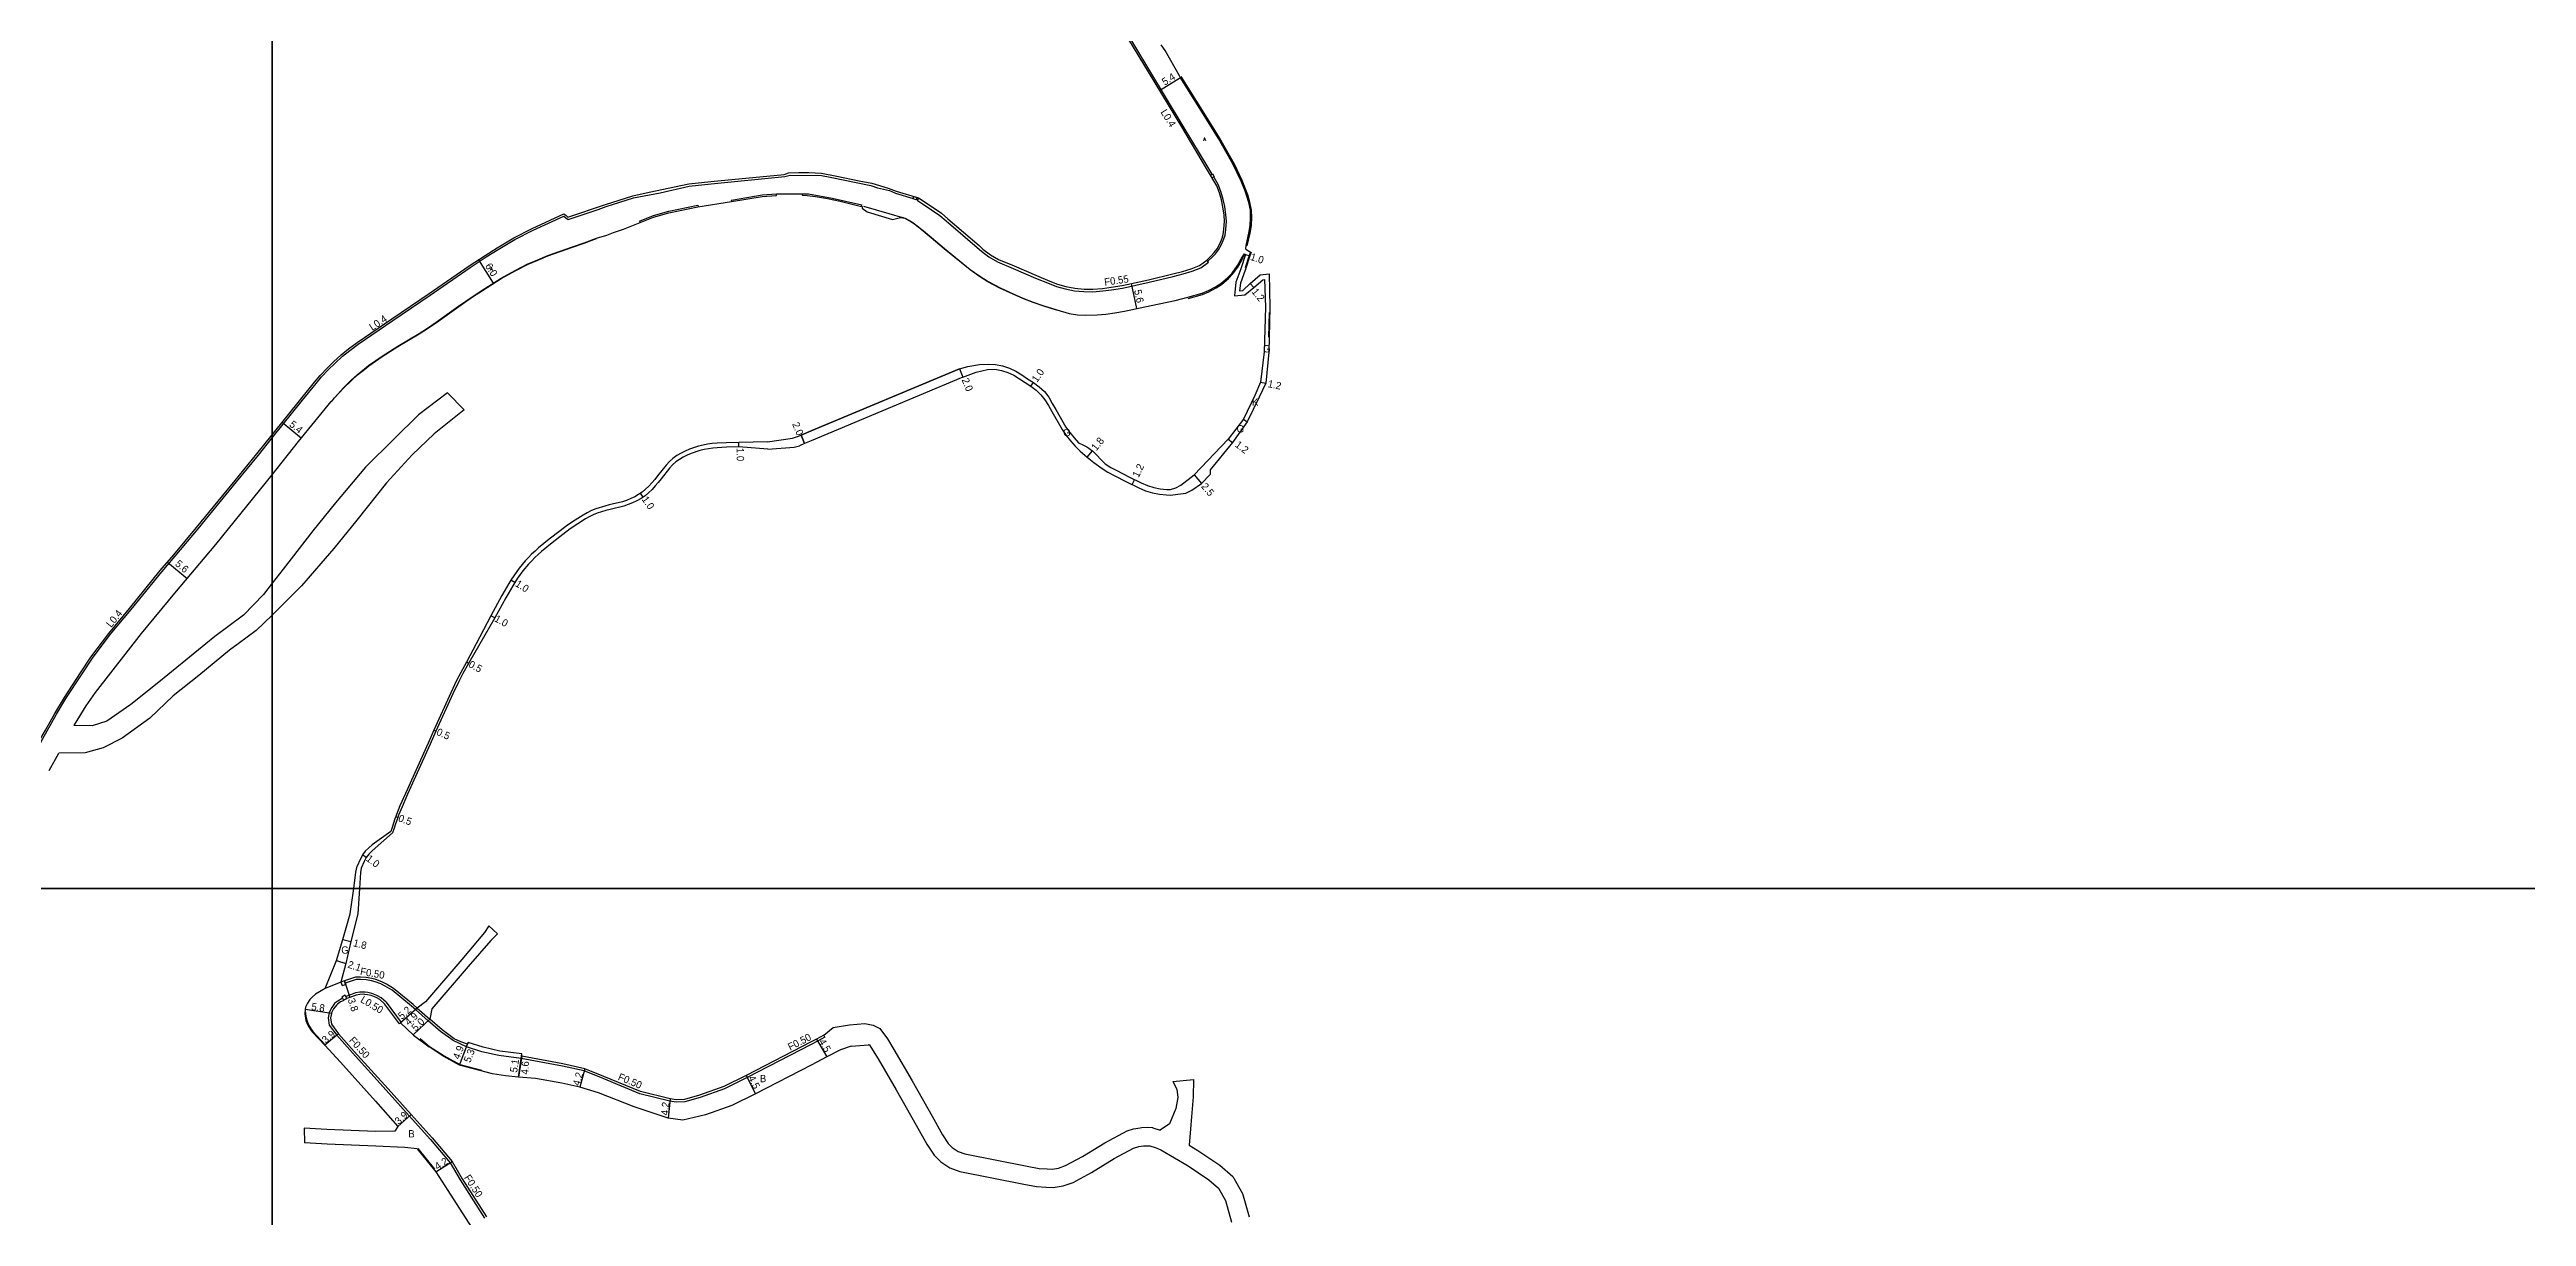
# Model space of a CAD drawing. Header units: metres. Extents: x -20000 to -16000, y -99000 to -96000.
# Drawn here: x -18449 to -17908, y -97272 to -97017 of the extents above; entities that cross this region are included whole.
import ezdxf

# ---------------------------------------------------------------- set-up
doc = ezdxf.new("R2010")
doc.units = ezdxf.units.M
doc.header["$LTSCALE"] = 2.5
for name, color, linetype in [('側溝・桝', 7, 'Continuous'), ('図郭', 7, 'Continuous'), ('幅員', 7, 'Continuous'), ('歩道・分離帯・安全施設', 7, 'Continuous'), ('舗装', 7, 'Continuous'), ('道路', 7, 'Continuous')]:
    doc.layers.add(name, color=color, linetype=linetype)
doc.styles.get("Standard").update_dxf_attribs({"font": ''})
doc.styles.add('YOKO_DECO', font='txt.shx', dxfattribs={"bigfont": 'extfont.shx'})
doc.styles.get('Standard').set_extended_font_data('@MS PGothic')

msp = doc.modelspace()

# ---------------------------------------------------------------- linework, layer by layer
at = {"layer": '側溝・桝'}
for points in [[(-18194.99, -97044.17), (-18195.84, -97042.73), (-18201.28, -97033.7), (-18208.55, -97021.67), (-18213.83, -97012.91), (-18220.03, -97002.6), (-18224.51, -96995.18), (-18224.85, -96995.39)], [(-18195.92, -97063.2), (-18194.88, -97062.22), (-18194.24, -97061.56), (-18193.59, -97060.69), (-18192.94, -97059.55), (-18192.43, -97058.29), (-18192.17, -97057.48), (-18192, -97056.3), (-18191.88, -97054.46), (-18191.97, -97053.07), (-18192.23, -97051.26), (-18192.58, -97049.7), (-18193, -97048.17), (-18193.57, -97046.59), (-18194.62, -97044.81)], [(-18265.37, -97047.79), (-18264.01, -97048.31), (-18260.17, -97049.48)], [(-18259.53, -97049.68), (-18259.22, -97049.77)], [(-18258.99, -97049.43), (-18259.31, -97049.9), (-18256.16, -97051.95), (-18254.38, -97053.18), (-18253, -97054.35), (-18246.2, -97060.22), (-18245.32, -97060.99), (-18243.66, -97062.26), (-18241.81, -97063.31), (-18238.4, -97064.74), (-18233.52, -97066.85), (-18230.56, -97068.08), (-18228.92, -97068.71), (-18227.05, -97069.23), (-18224.98, -97069.62), (-18222.94, -97069.81), (-18221.02, -97069.85), (-18218.84, -97069.67), (-18216.91, -97069.41), (-18214.53, -97069.05), (-18208.75, -97067.79), (-18203.45, -97066.5), (-18201.32, -97065.97), (-18199.37, -97065.38), (-18197.44, -97064.65), (-18195.78, -97063.38), (-18196.13, -97062.92)], [(-18400, -97101.74), (-18393.39, -97093.53), (-18390.39, -97089.84), (-18389.21, -97088.42), (-18387.69, -97086.79), (-18386.33, -97085.48), (-18384.65, -97083.93), (-18383.06, -97082.65), (-18381.22, -97081.25), (-18373.67, -97076.12), (-18365.52, -97070.58), (-18356.77, -97064.56), (-18353.3, -97062.26), (-18350.72, -97060.64), (-18347.06, -97058.43), (-18343.1, -97056.41), (-18336.4, -97053.34), (-18335.94, -97053.73)], [(-18452.98, -97172.59), (-18452.8, -97172.68), (-18450.05, -97167.47), (-18449.09, -97165.66), (-18447.03, -97162.03), (-18444.95, -97158.59), (-18441.46, -97153.2), (-18439.19, -97149.8), (-18435.3, -97144.64), (-18430.77, -97139.2), (-18424.06, -97130.94), (-18421.12, -97127.55), (-18416.14, -97121.53), (-18407.76, -97111.29), (-18402.99, -97105.46), (-18400, -97101.74)], [(-18375.16, -97224.85), (-18376.25, -97223.87), (-18377.13, -97223.35), (-18378.26, -97222.92), (-18379.13, -97222.72), (-18379.72, -97222.63), (-18379.95, -97222.61), (-18380.9, -97222.64), (-18381.82, -97222.81), (-18383.24, -97223.34), (-18383.9, -97223.57), (-18383.94, -97223.59)], [(-18375.16, -97224.85), (-18371.85, -97229.23)], [(-18371.85, -97229.23), (-18372.01, -97229.36)]]:
    msp.add_lwpolyline(points, dxfattribs=at)
at = {"layer": '側溝・桝', "flags": 128}
for points in [[(-18335.94, -97053.73), (-18335.42, -97054.05), (-18328.89, -97051.87), (-18327.14, -97051.28), (-18321.17, -97049.39), (-18315.36, -97048.25), (-18309.07, -97046.83), (-18304.23, -97046.28), (-18288.19, -97044.72), (-18287.05, -97044.43), (-18280.17, -97044.45), (-18278.26, -97044.88), (-18269.45, -97046.65), (-18267.96, -97047.21), (-18265.37, -97047.79)], [(-18319.84, -97054.43), (-18316.8, -97053.2), (-18313.5, -97052.26), (-18307.16, -97050.94)], [(-18307.16, -97050.94), (-18307.09, -97051.28)], [(-18299.86, -97049.84), (-18299.83, -97049.83), (-18293.11, -97048.7), (-18289.99, -97048.51)], [(-18299.86, -97049.84), (-18299.8, -97050.19)], [(-18284.39, -97048.45), (-18284.41, -97048.74)], [(-18284.39, -97048.45), (-18282.99, -97048.52), (-18277.84, -97049.42), (-18271.42, -97050.91)], [(-18271.42, -97050.91), (-18271.51, -97051.21)], [(-18319.84, -97054.43), (-18319.72, -97054.74)], [(-18384.64, -97223.98), (-18385.32, -97224.36), (-18386.05, -97224.86), (-18386.36, -97225.15), (-18387, -97225.99), (-18387.47, -97226.92), (-18387.56, -97227.14), (-18387.78, -97228.22), (-18387.56, -97229.83), (-18385.91, -97232.04), (-18382.47, -97235.9), (-18375.09, -97244.06), (-18370.08, -97249.64), (-18365.49, -97254.77), (-18361.15, -97259.9), (-18359, -97263.62), (-18353.68, -97271.94)], [(-18368.72, -97226.44), (-18369.59, -97225.68), (-18373.84, -97222.22), (-18375.31, -97221.32), (-18376.28, -97220.84), (-18377.51, -97220.37), (-18378.33, -97220.16), (-18379.52, -97219.95), (-18380.71, -97219.85), (-18381.7, -97219.89), (-18384.08, -97220.67)], [(-18368.72, -97226.44), (-18365.99, -97228.87)], [(-18368.34, -97226.1), (-18365.63, -97228.52)], [(-18282.43, -97234.05), (-18296.39, -97241.24), (-18301.32, -97243.7), (-18306.67, -97245.62), (-18310, -97246.54), (-18311.88, -97246.61), (-18313.26, -97246.42), (-18319.82, -97244.8), (-18327.82, -97241.48), (-18331.93, -97239.82), (-18336.67, -97238.76), (-18345.65, -97237.11), (-18350.53, -97236.49), (-18354.24, -97235.67), (-18357.57, -97234.58), (-18360.53, -97233.22), (-18363.26, -97231.26), (-18365.99, -97228.87)], [(-18279.43, -97232.45), (-18281.05, -97233.34), (-18282.43, -97234.05)], [(-18279.43, -97232.45), (-18279.67, -97232.02)]]:
    msp.add_lwpolyline(points, dxfattribs=at)
at = {"layer": '側溝・桝'}
for points in [[(-18195.34, -97044.38), (-18194.91, -97044.12), (-18194.54, -97044.75), (-18194.97, -97045.01)], [(-18260.04, -97049.08), (-18259.41, -97049.28), (-18259.56, -97049.77), (-18260.2, -97049.58)]]:
    msp.add_lwpolyline(points, close=True, dxfattribs=at)
at = {"layer": '側溝・桝', "flags": 128}
for points in [[(-18384.75, -97221.21), (-18383.99, -97220.96), (-18384.08, -97220.67), (-18384.24, -97220.2), (-18385, -97220.45)], [(-18384.4, -97224.42), (-18383.7, -97224.03), (-18383.94, -97223.59), (-18384.09, -97223.33), (-18384.79, -97223.72), (-18384.64, -97223.98)]]:
    msp.add_lwpolyline(points, close=True, dxfattribs=at)
at = {"layer": '図郭'}
for points in [[(-19200, -97200), (-18400, -97200), (-18400, -96600), (-19200, -96600)], [(-18400, -97200), (-17600, -97200), (-17600, -96600), (-18400, -96600)], [(-19200, -97800), (-18400, -97800), (-18400, -97200), (-19200, -97200)], [(-18400, -97800), (-17600, -97800), (-17600, -97200), (-18400, -97200)]]:
    msp.add_lwpolyline(points, close=True, dxfattribs=at)
at = {"layer": '幅員'}
for points in [[(-18206.46, -97025.91), (-18201.91, -97023.07)], [(-18355.01, -97062.9), (-18351.8, -97067.97)], [(-18212.63, -97068.05), (-18211.48, -97073.51)], [(-18397.8, -97098.33), (-18393.59, -97101.76)], [(-18422.79, -97128.83), (-18418.55, -97132.43)], [(-18372.23, -97229.56), (-18368.34, -97226.1)], [(-18369.17, -97231.9), (-18365.63, -97228.52)], [(-18359.1, -97238.6), (-18357.21, -97233.65)], [(-18359.1, -97238.6), (-18357.35, -97234.02)], [(-18346.27, -97241.16), (-18345.5, -97236.12)]]:
    msp.add_lwpolyline(points, dxfattribs=at)
at = {"layer": '幅員', "flags": 128}
for points in [[(-18187.7, -97061.69), (-18186.75, -97062)], [(-18186.66, -97068.01), (-18185.9, -97068.94)], [(-18250.11, -97086.64), (-18249.34, -97088.49)], [(-18234.53, -97090.46), (-18233.96, -97089.64)], [(-18184.46, -97089.58), (-18183.29, -97089.82)], [(-18298.19, -97103.71), (-18298.21, -97102.71)], [(-18284.65, -97101.12), (-18283.88, -97102.96)], [(-18222.22, -97105.95), (-18221.09, -97104.55)], [(-18191.5, -97101.98), (-18190.55, -97102.71)], [(-18212.41, -97111.93), (-18211.89, -97110.85)], [(-18198.91, -97109.75), (-18197.29, -97111.65)], [(-18319.07, -97114.63), (-18319.64, -97113.8)], [(-18347.07, -97133.31), (-18347.92, -97132.77)], [(-18351.45, -97140.99), (-18352.33, -97140.51)], [(-18357.16, -97150.91), (-18357.6, -97150.67)], [(-18364.26, -97165.7), (-18364.72, -97165.49)], [(-18373.05, -97184.35), (-18372.58, -97184.52)], [(-18379.48, -97193.29), (-18380.27, -97192.69)], [(-18384.59, -97211.18), (-18382.84, -97211.61)], [(-18385.92, -97215.76), (-18383.92, -97216.4)], [(-18384.24, -97220.2), (-18383.05, -97223.81)], [(-18387.08, -97227.28), (-18392.82, -97226.44)], [(-18368.34, -97226.1), (-18372.01, -97229.36)], [(-18365.63, -97228.52), (-18369.17, -97231.9)], [(-18385.53, -97231.72), (-18388.52, -97234.22)], [(-18281.29, -97232.9), (-18279.01, -97236.78)], [(-18345.57, -97236.61), (-18346.27, -97241.16)], [(-18331.78, -97239.34), (-18332.92, -97243.38)], [(-18296.61, -97240.79), (-18294.61, -97244.82)], [(-18313.16, -97245.92), (-18313.59, -97250.1)], [(-18372.56, -97251.96), (-18369.7, -97249.31)], [(-18364.28, -97261.86), (-18360.74, -97259.61)]]:
    msp.add_lwpolyline(points, dxfattribs=at)
at = {"layer": '歩道・分離帯・安全施設'}
for points in [[(-18187.31, -97059.8), (-18186.71, -97057.1), (-18186.41, -97055.4), (-18186.34, -97053.66), (-18186.4, -97052.02), (-18186.73, -97050.28), (-18187.23, -97048.71), (-18187.62, -97047.61), (-18188.41, -97045.59), (-18190.14, -97041.99), (-18191.49, -97039.6), (-18193.37, -97036.28), (-18195.26, -97033.21), (-18201.71, -97022.91)], [(-18271.01, -97051.21), (-18265.5, -97052.78), (-18262.5, -97053.63)], [(-18228.92, -97073.88), (-18231.92, -97072.93), (-18234.05, -97072.2), (-18236.29, -97071.33), (-18238.39, -97070.38), (-18241.26, -97069.08), (-18243.91, -97067.65), (-18245.94, -97066.38), (-18247.78, -97065.07), (-18253.42, -97060.5), (-18256.26, -97058.1), (-18258.45, -97056.29), (-18259.04, -97055.79), (-18259.63, -97055.31), (-18260.55, -97054.65), (-18261.96, -97053.88), (-18262.5, -97053.63)], [(-18387.07, -97093.87), (-18386.36, -97093.02), (-18384.33, -97090.8), (-18382.6, -97089.13), (-18381.39, -97088), (-18379.8, -97086.7), (-18378.93, -97086.02), (-18375.96, -97083.99), (-18372.55, -97081.81), (-18367.92, -97079.03), (-18366.1, -97077.88), (-18364.15, -97076.54), (-18362.32, -97075.22), (-18359.29, -97073.03), (-18356.32, -97070.99), (-18354.15, -97069.55), (-18350.01, -97066.93), (-18346.98, -97065.27), (-18344.17, -97063.83), (-18342.05, -97062.93), (-18339.83, -97062.02), (-18334.45, -97060.14), (-18331.91, -97059.23), (-18329.25, -97058.2)], [(-18200.24, -97071.31), (-18197.1, -97070.41), (-18195.7, -97069.83), (-18194.11, -97068.98), (-18192.93, -97068.24), (-18191.44, -97066.98), (-18190.45, -97065.94), (-18189.24, -97064.23), (-18188.45, -97062.78), (-18187.9, -97061.56)], [(-18367.71, -97232.77), (-18365.66, -97234.47)], [(-18365.66, -97234.47), (-18362.49, -97236.53)], [(-18362.49, -97236.53), (-18359.05, -97238.46), (-18354.31, -97239.63)]]:
    msp.add_lwpolyline(points, dxfattribs=at)
at = {"layer": '歩道・分離帯・安全施設', "flags": 128}
for points in [[(-18186.68, -97061.32), (-18186.89, -97061.95), (-18187.79, -97064.63)], [(-18182.56, -97074.37), (-18182.7, -97079.74)], [(-18392.7, -97227.08), (-18392.72, -97227.36), (-18392.6, -97228.27), (-18392.46, -97228.77), (-18392.06, -97229.76), (-18391.5, -97230.69), (-18391.12, -97231.22), (-18388.4, -97234.13)], [(-18368.23, -97256.72), (-18364.57, -97261.27)]]:
    msp.add_lwpolyline(points, dxfattribs=at)
at = {"layer": '舗装', "flags": 128}
for points in [[(-18184.46, -97089.58), (-18183.29, -97089.82)], [(-18188.17, -97097.64), (-18187.33, -97098.19)], [(-18385, -97220.45), (-18388.45, -97221.82)]]:
    msp.add_lwpolyline(points, dxfattribs=at)
at = {"layer": '道路'}
for points in [[(-18265.61, -97047.25), (-18263.87, -97047.91), (-18259.06, -97049.38), (-18255.84, -97051.48), (-18254.03, -97052.73), (-18252.62, -97053.92), (-18245.82, -97059.79), (-18244.96, -97060.55), (-18243.34, -97061.78), (-18241.56, -97062.8), (-18238.18, -97064.22), (-18233.29, -97066.33), (-18230.35, -97067.55), (-18228.74, -97068.17), (-18226.92, -97068.68), (-18224.9, -97069.05), (-18222.91, -97069.25), (-18221.04, -97069.28), (-18218.9, -97069.1), (-18216.99, -97068.85), (-18214.63, -97068.49), (-18208.88, -97067.23), (-18203.59, -97065.95), (-18201.47, -97065.42), (-18199.55, -97064.84), (-18197.72, -97064.15), (-18196.13, -97062.92), (-18195.16, -97061.93), (-18194.54, -97061.3), (-18193.92, -97060.47), (-18193.3, -97059.38), (-18192.8, -97058.15), (-18192.56, -97057.39), (-18192.4, -97056.26), (-18192.28, -97054.46), (-18192.37, -97053.11), (-18192.62, -97051.34), (-18192.97, -97049.8), (-18193.39, -97048.3), (-18193.94, -97046.76), (-18196.19, -97042.93), (-18201.62, -97033.9), (-18208.89, -97021.88), (-18214.18, -97013.12)], [(-18187.64, -97060.55), (-18187.56, -97059.75), (-18186.96, -97057.05), (-18186.67, -97055.37), (-18186.59, -97053.66), (-18186.65, -97052.05), (-18186.97, -97050.34), (-18187.47, -97048.79), (-18187.86, -97047.7), (-18188.64, -97045.69), (-18190.37, -97042.11), (-18191.71, -97039.73), (-18193.59, -97036.41), (-18195.48, -97033.35), (-18201.93, -97023.05), (-18202.1, -97022.77), (-18205.23, -97017.19), (-18206.07, -97015.97)], [(-18400, -97101.07), (-18393.72, -97093.26), (-18390.72, -97089.57), (-18389.52, -97088.14), (-18387.99, -97086.5), (-18386.62, -97085.17), (-18384.92, -97083.61), (-18383.31, -97082.32), (-18381.47, -97080.91), (-18373.91, -97075.78), (-18365.76, -97070.23), (-18357, -97064.21), (-18353.52, -97061.91), (-18350.94, -97060.28), (-18347.26, -97058.06), (-18343.28, -97056.04), (-18336.34, -97052.84), (-18335.86, -97053.24)], [(-18261.93, -97053.81), (-18260.51, -97054.58), (-18259.58, -97055.25), (-18258.99, -97055.73), (-18258.4, -97056.22), (-18256.2, -97058.04), (-18253.37, -97060.43), (-18247.73, -97065), (-18245.89, -97066.31), (-18243.86, -97067.58), (-18241.22, -97069), (-18238.35, -97070.31), (-18236.26, -97071.25), (-18234.02, -97072.12), (-18231.9, -97072.85), (-18228.89, -97073.8), (-18226.16, -97074.56), (-18224.38, -97074.85), (-18222.57, -97074.98), (-18220.07, -97074.88), (-18218.14, -97074.74), (-18216.21, -97074.47), (-18214.11, -97074.06), (-18208.27, -97072.83), (-18203.05, -97071.73), (-18200.31, -97071.06), (-18197.18, -97070.17), (-18195.81, -97069.6), (-18194.24, -97068.76), (-18193.08, -97068.03), (-18191.61, -97066.8), (-18190.65, -97065.78), (-18189.45, -97064.1), (-18188.68, -97062.66), (-18187.94, -97061.54)], [(-18400, -97109.75), (-18394.23, -97102.54), (-18387.13, -97093.82), (-18386.42, -97092.97), (-18384.39, -97090.74), (-18382.65, -97089.08), (-18381.44, -97087.94), (-18379.85, -97086.64), (-18378.98, -97085.96), (-18376, -97083.93), (-18372.59, -97081.74), (-18367.96, -97078.97), (-18366.14, -97077.82), (-18364.19, -97076.48), (-18362.37, -97075.16), (-18359.34, -97072.97), (-18356.36, -97070.93), (-18354.19, -97069.48), (-18350.05, -97066.87), (-18347.02, -97065.2), (-18344.21, -97063.76), (-18342.08, -97062.86), (-18339.86, -97061.95), (-18334.48, -97060.06), (-18331.94, -97059.16), (-18329.28, -97058.12)], [(-18452.98, -97172.59), (-18453.17, -97172.49), (-18450.42, -97167.27), (-18449.45, -97165.46), (-18447.39, -97161.82), (-18445.31, -97158.37), (-18441.81, -97152.97), (-18439.53, -97149.55), (-18435.62, -97144.38), (-18431.09, -97138.93), (-18424.38, -97130.67), (-18421.44, -97127.27), (-18416.47, -97121.26), (-18408.09, -97111.03), (-18403.32, -97105.19), (-18400, -97101.07)], [(-18443.15, -97164.44), (-18443.08, -97164.31), (-18440.56, -97160.15), (-18438.54, -97157.24), (-18428.5, -97144.43), (-18421.23, -97135.57), (-18412.24, -97125.02), (-18400, -97109.75)], [(-18448.65, -97174.32), (-18446.54, -97170.5)], [(-18375.52, -97225.2), (-18376.54, -97224.28), (-18377.34, -97223.8), (-18378.41, -97223.4), (-18379.22, -97223.21), (-18379.78, -97223.13), (-18379.98, -97223.11), (-18380.87, -97223.14), (-18381.7, -97223.3), (-18383.05, -97223.81), (-18383.7, -97224.03), (-18384.4, -97224.42), (-18384.53, -97224.5), (-18385.06, -97224.79), (-18385.73, -97225.25), (-18385.99, -97225.49), (-18386.58, -97226.26), (-18387.02, -97227.13), (-18387.08, -97227.28), (-18387.27, -97228.24), (-18387.08, -97229.63), (-18385.53, -97231.72), (-18382.1, -97235.57), (-18374.72, -97243.73), (-18369.7, -97249.31), (-18365.11, -97254.44), (-18360.74, -97259.61), (-18358.58, -97263.36), (-18353.27, -97271.66)], [(-18372.23, -97229.56), (-18375.52, -97225.2)], [(-18372.01, -97229.36), (-18372.23, -97229.56)], [(-18372.01, -97229.36), (-18369.15, -97232.06), (-18365.75, -97234.59)], [(-18358.82, -97233.46), (-18360.26, -97232.8), (-18362.94, -97230.88), (-18365.63, -97228.52)], [(-18362.57, -97236.66), (-18365.75, -97234.59)], [(-18345.57, -97236.61), (-18345.5, -97236.12), (-18350.33, -97235.49), (-18353.98, -97234.62), (-18357.21, -97233.65), (-18357.35, -97234.02), (-18358.82, -97233.46)], [(-18282.43, -97233.49), (-18296.61, -97240.79), (-18301.51, -97243.24), (-18306.82, -97245.14), (-18310.08, -97246.04), (-18311.86, -97246.11), (-18313.16, -97245.92), (-18319.66, -97244.33), (-18327.63, -97241.02), (-18331.78, -97239.34), (-18336.57, -97238.27), (-18345.57, -97236.61)], [(-18351.9, -97240.44), (-18359.1, -97238.6), (-18362.57, -97236.66)], [(-18282.43, -97238.54), (-18294.61, -97244.82), (-18299.75, -97247.38), (-18305.46, -97249.43), (-18310.42, -97250.6), (-18313.59, -97250.1), (-18321.01, -97247.63), (-18328.83, -97244.62), (-18332.92, -97243.38), (-18336.84, -97242.49), (-18342.58, -97241.45), (-18346.27, -97241.16), (-18349.07, -97240.89), (-18351.9, -97240.44)]]:
    msp.add_lwpolyline(points, dxfattribs=at)
at = {"layer": '道路', "flags": 128}
for points in [[(-18335.49, -97053.55), (-18335.49, -97053.55), (-18327.29, -97050.81), (-18321.3, -97048.91), (-18317.79, -97048.14), (-18309.14, -97046.33), (-18304.29, -97045.78), (-18288.31, -97044.23), (-18287.35, -97043.87), (-18285.13, -97043.83), (-18282.94, -97043.83), (-18280.17, -97043.95), (-18276.85, -97044.65), (-18271.99, -97045.63), (-18269.23, -97046.19), (-18265.61, -97047.25)], [(-18329.28, -97058.12), (-18329.28, -97058.12), (-18327.01, -97057.47), (-18325.54, -97056.93), (-18323.37, -97056.18), (-18322.28, -97055.75), (-18320.12, -97054.9), (-18316.8, -97053.56), (-18313.5, -97052.62), (-18307.16, -97051.3), (-18299.83, -97050.19), (-18293.11, -97049.06), (-18289.99, -97048.87), (-18289.99, -97048.51), (-18284.39, -97048.45), (-18284.41, -97048.74), (-18283.29, -97048.82), (-18281.46, -97049.06), (-18278.86, -97049.5), (-18276.11, -97050.11), (-18271.72, -97051.15), (-18271.32, -97051.27), (-18271.28, -97051.61), (-18270.23, -97052.43), (-18264.68, -97054.07), (-18262.95, -97053.68), (-18261.93, -97053.81)], [(-18335.86, -97053.24), (-18335.49, -97053.55)], [(-18187.94, -97061.54), (-18187.7, -97061.69), (-18188.75, -97064.83), (-18189.79, -97067.73), (-18190.14, -97070.7), (-18187.86, -97070.53), (-18185.9, -97068.94), (-18183.96, -97067.22), (-18183.53, -97067.14), (-18183.38, -97073.21), (-18183.63, -97082.98), (-18184.46, -97089.58), (-18185.67, -97092.45), (-18188.17, -97097.64), (-18191.5, -97101.98), (-18198.91, -97109.75)], [(-18187.64, -97060.55), (-18186.5, -97061.25), (-18186.75, -97062), (-18187.81, -97065.16), (-18188.81, -97067.96), (-18189, -97069.61), (-18188.27, -97069.56), (-18186.66, -97068.01), (-18184.48, -97066.19), (-18182.56, -97065.93), (-18182.38, -97073.21), (-18182.64, -97083.06), (-18183.29, -97089.82), (-18184.74, -97092.84), (-18187.33, -97098.19), (-18190.55, -97102.71), (-18195.4, -97108.69), (-18195.44, -97109.7), (-18197.29, -97111.65)], [(-18250.11, -97086.64), (-18282.43, -97100.19)], [(-18250.11, -97086.64), (-18282.43, -97100.19)], [(-18282.43, -97100.19), (-18250.11, -97086.64), (-18249.34, -97088.49), (-18282.43, -97102.36)], [(-18249.34, -97088.49), (-18282.43, -97102.36)], [(-18249.34, -97088.49), (-18282.43, -97102.36)], [(-18250.11, -97086.64), (-18248.24, -97086.14), (-18245.75, -97085.69), (-18243.79, -97085.63), (-18242.22, -97085.75), (-18240.69, -97086.04), (-18239.2, -97086.51), (-18237.78, -97087.17), (-18236.49, -97087.99), (-18235.23, -97088.81), (-18233.96, -97089.64), (-18232.72, -97090.56), (-18231.57, -97091.62), (-18230.61, -97092.87), (-18229.84, -97094.19), (-18229.11, -97095.51), (-18226.86, -97099.38), (-18226.04, -97100.58), (-18225.1, -97101.71), (-18224.12, -97102.81), (-18223.21, -97103.23), (-18222.32, -97103.68), (-18221.89, -97103.94), (-18221.48, -97104.23), (-18221.09, -97104.55), (-18218.33, -97107.38), (-18217.09, -97108.16), (-18215.79, -97108.87), (-18213.14, -97110.24), (-18210.45, -97111.54), (-18209.11, -97112.11), (-18207.73, -97112.55), (-18206.3, -97112.82), (-18204.85, -97112.97), (-18204.04, -97113.01), (-18202.93, -97112.65), (-18201.79, -97112.04), (-18198.91, -97109.75)], [(-18249.34, -97088.49), (-18246.42, -97087.42), (-18243.99, -97086.81), (-18242.35, -97086.74), (-18240.94, -97087.01), (-18239.56, -97087.44), (-18238.27, -97088.05), (-18237.03, -97088.84), (-18235.78, -97089.65), (-18234.53, -97090.46), (-18233.36, -97091.33), (-18232.32, -97092.3), (-18231.45, -97093.43), (-18230.71, -97094.69), (-18229.98, -97096), (-18227.71, -97099.91), (-18226.84, -97101.18), (-18225.86, -97102.36), (-18224.85, -97103.5), (-18223.76, -97104.59), (-18222.22, -97105.95), (-18220.78, -97107.09), (-18219, -97108.37), (-18217.7, -97109.19), (-18216.36, -97109.93), (-18213.67, -97111.32), (-18210.95, -97112.63), (-18209.52, -97113.24), (-18208.02, -97113.71), (-18206.48, -97114.01), (-18204.94, -97114.17), (-18204.1, -97114.21), (-18202.48, -97114.01), (-18200.74, -97113.78), (-18199.38, -97113.16), (-18197.29, -97111.65)], [(-18361.74, -97091.87), (-18368.06, -97096.72), (-18373.46, -97101.98), (-18379.64, -97108.09), (-18386.17, -97115.91), (-18391.13, -97121.97), (-18397.57, -97130.34), (-18400, -97133.43)], [(-18361.74, -97091.87), (-18358.11, -97095.58)], [(-18358.11, -97095.58), (-18364.65, -97100.87), (-18369.44, -97105.43), (-18375.03, -97111.5), (-18381.5, -97119.68), (-18386.54, -97125.83), (-18393.56, -97133.99), (-18398.78, -97139.17), (-18400, -97140.37)], [(-18282.43, -97100.19), (-18284.65, -97101.12)], [(-18282.43, -97100.19), (-18284.65, -97101.12)], [(-18282.43, -97102.36), (-18283.88, -97102.96), (-18284.65, -97101.12), (-18282.43, -97100.19)], [(-18291.95, -97102.58), (-18298.21, -97102.71), (-18300.95, -97102.77), (-18302.97, -97102.86), (-18303.99, -97102.95), (-18305.01, -97103.09), (-18306.01, -97103.3), (-18307.01, -97103.56), (-18308.94, -97104.2), (-18309.89, -97104.6), (-18310.82, -97105.06), (-18311.72, -97105.58), (-18312.57, -97106.19), (-18313.36, -97106.88), (-18314.07, -97107.65), (-18315.92, -97110.04), (-18316.54, -97110.81), (-18317.18, -97111.55), (-18317.85, -97112.26), (-18318.55, -97112.94), (-18319.28, -97113.55), (-18319.64, -97113.8), (-18320.06, -97114.09), (-18320.9, -97114.55), (-18321.78, -97114.97), (-18322.68, -97115.35), (-18323.59, -97115.66), (-18326.48, -97116.35), (-18327.47, -97116.6), (-18329.41, -97117.21), (-18330.37, -97117.6), (-18331.29, -97118.05), (-18332.19, -97118.55), (-18333.9, -97119.64), (-18335.56, -97120.78), (-18337.19, -97121.97), (-18339.57, -97123.82), (-18341.89, -97125.74), (-18342.65, -97126.41), (-18343.4, -97127.11), (-18344.11, -97127.83), (-18344.81, -97128.58), (-18346.1, -97130.14), (-18347.29, -97131.79), (-18347.92, -97132.77), (-18348.38, -97133.5), (-18349.91, -97136.1), (-18352.33, -97140.51)], [(-18291.92, -97104.22), (-18298.19, -97103.71), (-18300.92, -97103.76), (-18302.9, -97103.86), (-18303.88, -97103.94), (-18304.84, -97104.08), (-18305.79, -97104.27), (-18306.73, -97104.51), (-18308.59, -97105.14), (-18309.48, -97105.51), (-18310.35, -97105.94), (-18311.18, -97106.42), (-18311.95, -97106.97), (-18312.66, -97107.6), (-18313.31, -97108.3), (-18315.14, -97110.65), (-18315.77, -97111.45), (-18316.44, -97112.22), (-18317.14, -97112.96), (-18317.88, -97113.68), (-18318.67, -97114.35), (-18319.07, -97114.63), (-18319.54, -97114.95), (-18320.45, -97115.44), (-18321.37, -97115.88), (-18322.32, -97116.28), (-18323.31, -97116.62), (-18326.24, -97117.32), (-18327.2, -97117.56), (-18329.07, -97118.15), (-18329.96, -97118.52), (-18330.83, -97118.94), (-18331.68, -97119.41), (-18333.35, -97120.47), (-18334.98, -97121.6), (-18336.59, -97122.77), (-18338.95, -97124.6), (-18341.24, -97126.5), (-18341.98, -97127.15), (-18342.7, -97127.83), (-18343.39, -97128.52), (-18344.05, -97129.24), (-18345.31, -97130.76), (-18346.46, -97132.35), (-18347.07, -97133.31), (-18347.53, -97134.02), (-18349.04, -97136.59), (-18351.45, -97140.99)], [(-18291.95, -97102.58), (-18286.48, -97101.76), (-18285.62, -97101.53)], [(-18291.92, -97104.22), (-18286.14, -97103.74), (-18284.98, -97103.43)], [(-18285.62, -97101.53), (-18284.65, -97101.12)], [(-18283.88, -97102.96), (-18284.98, -97103.43)], [(-18282.43, -97102.36), (-18283.88, -97102.96)], [(-18282.43, -97102.36), (-18283.88, -97102.96)], [(-18400, -97133.43), (-18401.9, -97135.86), (-18406.26, -97140.4), (-18412.51, -97145.02), (-18414.46, -97146.63)], [(-18400, -97140.37), (-18403.44, -97143.75), (-18407.37, -97146.63)], [(-18352.33, -97140.51), (-18355.53, -97146.63)], [(-18351.45, -97140.99), (-18354.67, -97146.63)], [(-18407.37, -97146.63), (-18409.26, -97148.01), (-18416, -97153.57), (-18421.55, -97157.98), (-18426.63, -97162.89), (-18432.73, -97167.22), (-18436.84, -97169.32), (-18440.79, -97170.46), (-18446.54, -97170.5)], [(-18414.46, -97146.63), (-18418.78, -97150.2), (-18424.69, -97155.05), (-18430.78, -97159.9), (-18436.03, -97163.51), (-18439.21, -97164.52), (-18443.15, -97164.44)], [(-18355.53, -97146.63), (-18357.6, -97150.67), (-18358.82, -97152.89), (-18359.76, -97154.66), (-18361.05, -97157.38), (-18364.72, -97165.49), (-18365.99, -97168.32), (-18370.9, -97179.27), (-18372.11, -97182.02), (-18372.88, -97183.87), (-18373.05, -97184.35), (-18373.22, -97184.82), (-18373.53, -97185.78), (-18373.82, -97186.73), (-18374.14, -97187.59)], [(-18354.67, -97146.63), (-18357.16, -97150.91), (-18358.38, -97153.13), (-18359.31, -97154.89), (-18360.6, -97157.59), (-18364.26, -97165.7), (-18365.54, -97168.52), (-18370.44, -97179.47), (-18371.65, -97182.21), (-18372.42, -97184.05), (-18372.58, -97184.52), (-18372.75, -97184.98), (-18373.06, -97185.93), (-18373.35, -97186.89), (-18373.72, -97187.9)], [(-18374.14, -97187.59), (-18378.17, -97190.47), (-18378.93, -97191.16), (-18379.67, -97191.9), (-18380.27, -97192.69), (-18380.32, -97192.75), (-18380.82, -97193.68), (-18381.48, -97195.16)], [(-18373.72, -97187.9), (-18377.51, -97191.22), (-18378.24, -97191.89), (-18378.92, -97192.56), (-18379.48, -97193.29), (-18379.93, -97194.12), (-18380.56, -97195.56)], [(-18382.2, -97200), (-18381.72, -97196.44), (-18381.48, -97195.16)], [(-18380.56, -97195.56), (-18380.72, -97196.55), (-18380.93, -97200)], [(-18388.45, -97221.82), (-18385.92, -97215.76), (-18384.59, -97211.18), (-18382.95, -97205.57), (-18382.2, -97200)], [(-18380.93, -97200), (-18381.27, -97205.53), (-18382.84, -97211.61), (-18383.92, -97216.4), (-18385, -97220.45)], [(-18352.73, -97208.2), (-18353.66, -97209.66), (-18358.59, -97215.5), (-18366.53, -97224.74), (-18368.34, -97226.1)], [(-18352.73, -97208.2), (-18350.84, -97209.94)], [(-18350.84, -97209.94), (-18352.27, -97211.36), (-18357.23, -97217.04), (-18365.17, -97226.28), (-18365.63, -97228.52)], [(-18368.34, -97226.1), (-18369.27, -97225.3), (-18373.55, -97221.81), (-18375.07, -97220.88), (-18376.08, -97220.39), (-18377.36, -97219.9), (-18378.23, -97219.67), (-18379.46, -97219.46), (-18380.7, -97219.35), (-18381.79, -97219.39), (-18384.24, -97220.2), (-18385, -97220.45)], [(-18388.45, -97221.82), (-18390.5, -97223.07), (-18391.29, -97223.72), (-18391.77, -97224.24), (-18392.3, -97225.04), (-18392.69, -97225.92), (-18392.82, -97226.44), (-18392.87, -97227.37), (-18392.74, -97228.3), (-18392.61, -97228.82), (-18392.19, -97229.83), (-18391.62, -97230.77), (-18391.24, -97231.32), (-18388.52, -97234.22), (-18385.05, -97237.94), (-18377.47, -97246.39), (-18372.56, -97251.96)], [(-18277.62, -97230.38), (-18274.1, -97229.78), (-18270.7, -97229.48), (-18268.88, -97229.84), (-18267.47, -97230.58), (-18265.82, -97232.85), (-18264.37, -97235.16), (-18260.41, -97241.99), (-18256.06, -97249.69), (-18253.78, -97253.76), (-18252.52, -97255.68), (-18251.67, -97256.51), (-18250.35, -97257.37), (-18248.94, -97257.9), (-18235.3, -97260.58), (-18232.74, -97261.1), (-18230.98, -97261.21), (-18229.85, -97261.27), (-18228.49, -97261.04), (-18226.97, -97260.49), (-18223.29, -97258.51), (-18218.39, -97255.5), (-18213.55, -97252.88), (-18212.12, -97252.46), (-18210.65, -97252.22), (-18210.36, -97252.19), (-18209.17, -97252.12), (-18207.99, -97252.2), (-18207.94, -97252.21), (-18206.33, -97252.75)], [(-18279.67, -97232.02), (-18281.29, -97232.9), (-18282.43, -97233.49)], [(-18273.68, -97234.46), (-18276.01, -97235.23), (-18279.01, -97236.78), (-18282.43, -97238.54)], [(-18279.67, -97232.02), (-18277.62, -97230.38)], [(-18273.68, -97234.46), (-18269.9, -97234.12), (-18269.77, -97234.08), (-18267.8, -97237.22), (-18263.88, -97243.98), (-18259.55, -97251.66), (-18257.2, -97255.84), (-18255.63, -97258.23), (-18254.17, -97259.65), (-18252.17, -97260.95), (-18250.04, -97261.76), (-18236.08, -97264.5), (-18233.28, -97265.07), (-18231.2, -97265.21), (-18229.62, -97265.28), (-18227.48, -97264.93), (-18225.33, -97264.15), (-18221.29, -97261.98), (-18216.38, -97258.96), (-18212.15, -97256.67), (-18210.96, -97256.34), (-18209.95, -97256.19), (-18209.07, -97256.16), (-18208.61, -97256.2), (-18207.43, -97256.51), (-18206.3, -97256.96), (-18206.17, -97257.02), (-18200.22, -97260.55), (-18195.72, -97263.58), (-18193.6, -97265.43), (-18192.1, -97268.13), (-18190.73, -97272.79)], [(-18203.57, -97242.17), (-18202.67, -97243.83), (-18202.44, -97245.66), (-18202.88, -97247.99), (-18204.25, -97251.34), (-18206.33, -97252.75)], [(-18203.57, -97242.17), (-18199.05, -97241.71)], [(-18199.05, -97241.71), (-18199.14, -97245.51), (-18199.62, -97251.56), (-18200.01, -97256.02)], [(-18372.56, -97251.96), (-18373.2, -97253), (-18377.42, -97253.05), (-18388.04, -97252.6), (-18392.98, -97252.32)], [(-18392.98, -97252.32), (-18392.95, -97255.53)], [(-18368.35, -97256.82), (-18371.05, -97256.55), (-18377.39, -97256.26), (-18388.01, -97255.81), (-18392.95, -97255.53)], [(-18368.35, -97256.82), (-18364.28, -97261.86), (-18361.7, -97265.88), (-18356.62, -97273.82), (-18353.1, -97278.93), (-18353.52, -97279.21), (-18351.29, -97282.32), (-18348.83, -97285.55), (-18347.54, -97286.73), (-18346.15, -97287.79), (-18345.69, -97288.12), (-18343.85, -97289.31), (-18342.71, -97289.93), (-18337.33, -97292.11), (-18332.66, -97294.08), (-18327.49, -97296.21), (-18316.82, -97300.58), (-18310.91, -97303.03), (-18308.22, -97304.21), (-18306.1, -97305.6), (-18304.53, -97307.24), (-18302.42, -97310.01), (-18301.24, -97312.56)], [(-18200.01, -97256.02), (-18198.08, -97257.17), (-18193.28, -97260.4), (-18190.45, -97262.88), (-18188.38, -97266.58), (-18186.89, -97271.68)]]:
    msp.add_lwpolyline(points, dxfattribs=at)

# ---------------------------------------------------------------- texts
at = {"layer": '側溝・桝'}
for s, rotation, p in [('L0.4', 301.9515, (-18206.3, -97030.66)), ('F0.55', 7.9811, (-18218.4, -97068.53)), ('L0.4', 33.8098, (-18378.14, -97078.41)), ('L0.4', 51, (-18435.1, -97143.22)), ('F0.50', 350.0038, (-18380.89, -97218.84)), ('L0.50', 329.2764, (-18380.89, -97224.72)), ('F0.50', 311.687, (-18383.32, -97233.25)), ('F0.50', 27.2563, (-18287.01, -97235.43)), ('F0.50', 337.4351, (-18324.71, -97241.73)), ('F0.50', 302.6059, (-18358.19, -97263.08))]:
    msp.add_text(s, height=1.6, rotation=rotation, dxfattribs=at).set_placement(p)
at = {"layer": '幅員'}
for s, rotation, p in [('5.4', 32, (-18205.32, -97024.91)), ('1.0', 341.986, (-18186.8, -97062.87)), ('6.0', 302, (-18353.62, -97064.22)), ('5.6', 282, (-18212.02, -97069.55)), ('1.2', 308.9929, (-18186.47, -97069.88)), ('2.0', 292.744, (-18249.65, -97089.07)), ('1.0', 55.2271, (-18233.16, -97089.74)), ('1.2', 348.3203, (-18182.95, -97090.63)), ('5.4', 321, (-18396.39, -97099.05)), ('2.0', 292.744, (-18286.62, -97098.71)), ('1.0', 271.1829, (-18298.71, -97103.92)), ('1.8', 51.2324, (-18220.25, -97104.67)), ('1.2', 322.525, (-18190.13, -97103.51)), ('1.2', 64.1889, (-18211.03, -97110.51)), ('1.0', 304.4946, (-18319.47, -97115.13)), ('2.5', 310.3868, (-18197.49, -97112.39)), ('5.6', 320, (-18421.29, -97129.44)), ('1.0', 327.5503, (-18347.11, -97133.96)), ('1.0', 331.3018, (-18351.66, -97141.65)), ('0.5', 331.3018, (-18357.31, -97151.6)), ('0.5', 335.7009, (-18364.31, -97166.44)), ('0.5', 340.2417, (-18372.62, -97185.32)), ('1.0', 322.7482, (-18379.65, -97193.82)), ('1.8', 346.3059, (-18382.43, -97212.61)), ('2.1', 342.3407, (-18383.65, -97217.26)), ('3.8', 288.2348, (-18383.54, -97224.27)), ('5.8', 351.7042, (-18391.52, -97226.53)), ('5.2', 42, (-18371.68, -97228.71)), ('4.9', 41.609, (-18370.2, -97230.03)), ('5.0', 44, (-18368.68, -97231.28)), ('3.9', 39.9016, (-18388.31, -97233.92)), ('4.9', 69, (-18359.16, -97237.42)), ('5.3', 69, (-18356.79, -97238.15)), ('4.5', 300.3332, (-18280.87, -97233.41)), ('5.1', 81, (-18346.58, -97240.26)), ('4.6', 86.361, (-18344.13, -97240.65)), ('4.2', 74.3078, (-18332.94, -97243.2)), ('4.5', 296.4789, (-18296.23, -97241.33)), ('3.9', 42.8375, (-18372.37, -97251.65)), ('4.2', 84.1167, (-18313.64, -97249.59)), ('4.2', 32.4465, (-18363.91, -97261.51))]:
    msp.add_text(s, height=1.6, rotation=rotation, dxfattribs=at).set_placement(p)
at = {"layer": '舗装', "style": 'YOKO_DECO'}
for p in [(-18196.92, -97036.92, 264.6), (-18352.46, -97065.21, 255.66)]:
    msp.add_text('A', height=0.75, dxfattribs=at).set_placement(p)
at = {"layer": '舗装'}
for s, p in [('G', (-18183.87, -97083.08)), ('K', (-18186.3, -97094.7)), ('G', (-18227.47, -97101.35)), ('G', (-18189.64, -97100.55)), ('G', (-18384.91, -97214.25)), ('B', (-18293.63, -97242.29)), ('B', (-18370.3, -97254.34))]:
    msp.add_text(s, height=1.6, dxfattribs=at).set_placement(p)

doc.saveas('drawing.dxf')
